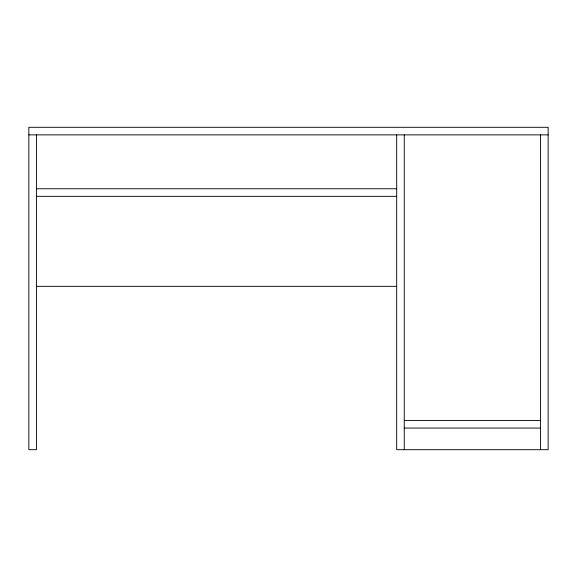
<?xml version="1.0" encoding="UTF-8"?>
<svg xmlns="http://www.w3.org/2000/svg" width="577" height="577" viewBox="0 0 577 577"><rect width="100%" height="100%" fill="white"/><g stroke="black" fill="none" stroke-linecap="round" stroke-linejoin="round"><path stroke-width="0.87" d="M28.85 134.874L548.15 134.874M36.423 188.751L396.687 188.751M36.423 196.324L396.687 196.324M36.423 286.336L396.687 286.336M404.261 420.489L540.577 420.489M404.261 428.062L540.577 428.062M540.577 134.874L540.577 449.699M404.261 134.874L404.261 449.699M396.687 134.874L396.687 449.699L548.15 449.699L548.15 127.301L28.85 127.301L28.85 449.699L36.423 449.699L36.423 134.874"/></g></svg>
